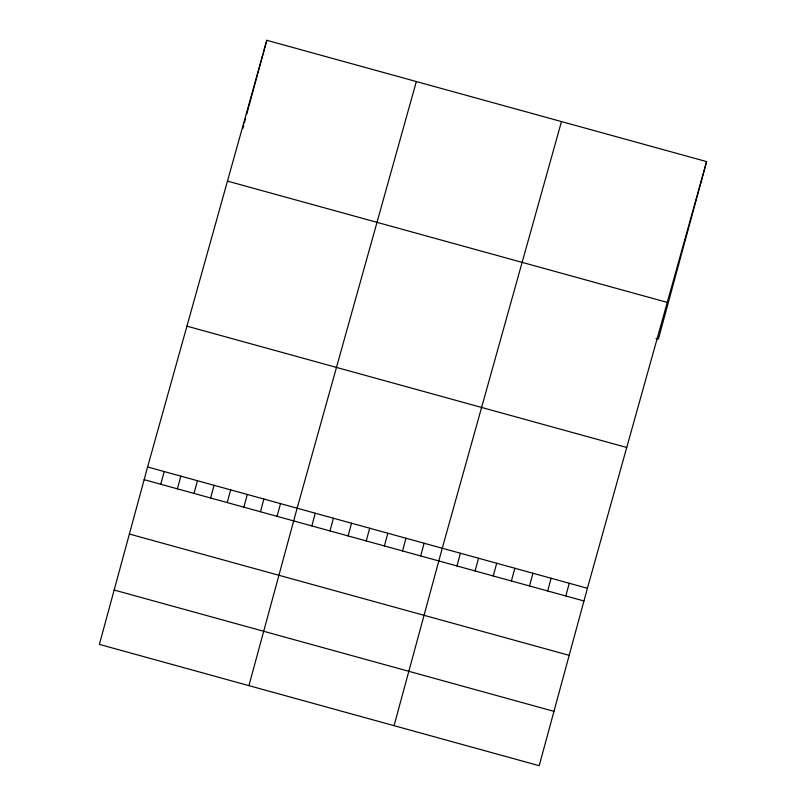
<?xml version="1.0" encoding="UTF-8"?>
<svg xmlns="http://www.w3.org/2000/svg" width="806" height="806" viewBox="0 0 806 806"><rect width="100%" height="100%" fill="white"/><g stroke="black" fill="none" stroke-linecap="round" stroke-linejoin="round"><path stroke-width="1.21" d="M147.599 466.966L99.39 644.397L539.194 765.7L587.403 588.269L706.61 161.603L266.806 40.3L147.599 466.966L587.403 588.269M242.797 128.648L243.714 125.283M244.319 123.046L245.538 118.563M246.757 114.089L248.58 107.359M248.913 106.16L254.162 86.826M254.495 85.617L257.446 74.746M257.769 73.537L263.028 54.214M263.35 53.005L266.806 40.3M160.767 484.255L164.212 471.55M177.38 488.839L180.826 476.134M193.994 493.423L197.44 480.719M210.608 498.007L214.064 485.293M227.221 502.581L230.677 489.877M243.835 507.165L247.291 494.461M260.449 511.75L263.905 499.045M277.062 516.334L280.518 503.629M248.923 685.634L297.132 508.213L416.339 81.547M311.821 525.925L315.277 513.21M329.966 530.922L333.412 518.218M348.101 535.93L351.557 523.225M366.246 540.927L369.702 528.222M384.391 545.934L387.837 533.229M402.537 550.941L405.982 538.237M420.672 555.938L424.127 543.234M394.063 725.672L442.262 548.241L561.47 121.575M456.962 565.953L460.407 553.248M475.097 570.95L478.552 558.246M493.242 575.958L496.698 563.253M511.387 580.965L514.832 568.26M529.522 585.962L532.978 573.257M547.667 590.969L551.123 578.265M565.812 595.977L569.258 583.272M706.61 161.603L658.401 339.034L655.983 338.369M227.463 181.098L667.267 302.401M186.942 326.168L626.736 447.471M144.153 479.671L583.947 600.974M129.383 534.035L569.177 655.338M114.16 590.032L553.964 711.345"/></g></svg>
